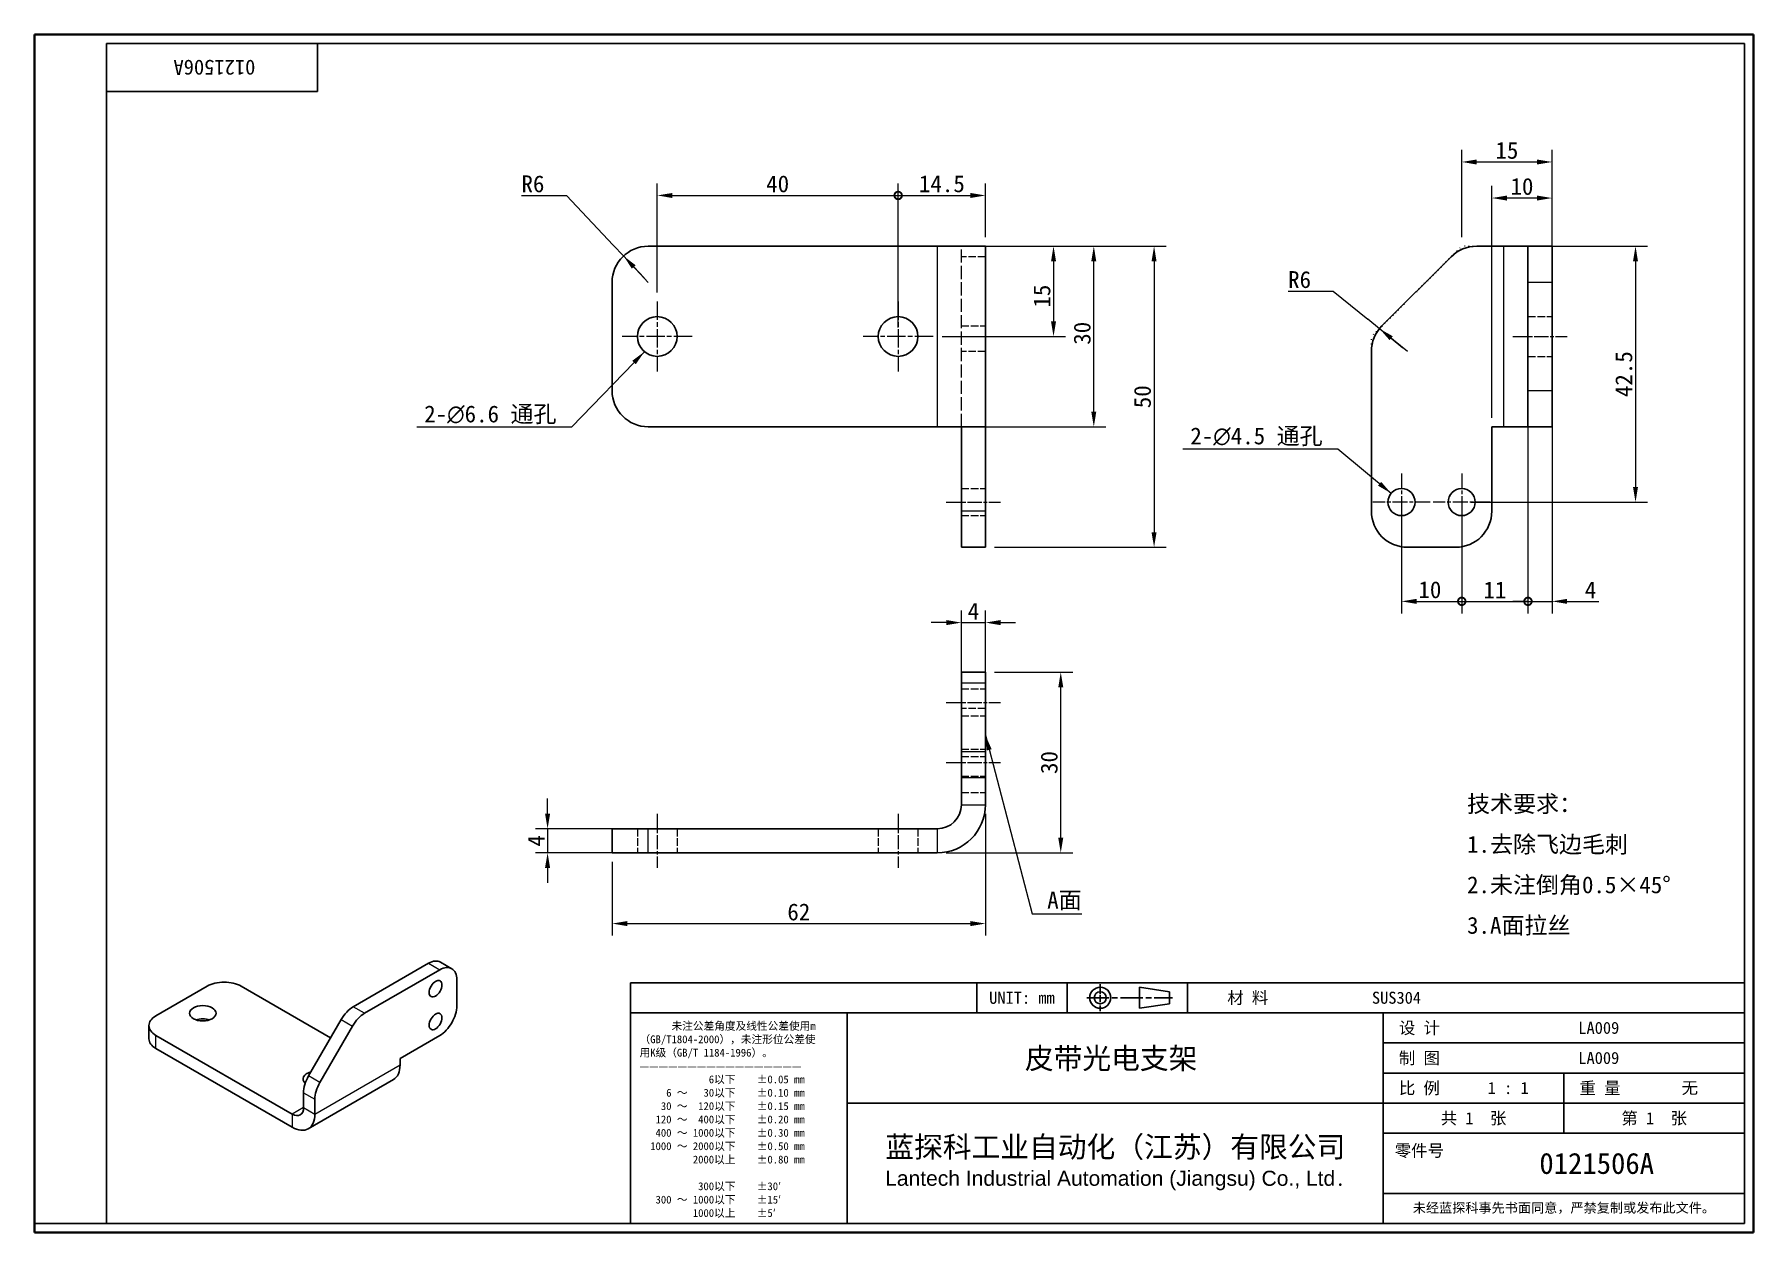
# Model space of a CAD drawing. Header units: millimetres. Extents: x 6 to 292, y 5 to 205.
import ezdxf
from ezdxf.enums import TextEntityAlignment as Align

# ---------------------------------------------------------------- set-up
doc = ezdxf.new("R2010")
doc.units = ezdxf.units.MM
for name, pattern in [('CHAIN', [0.3543, 0.2362, -0.0295, 0.0591, -0.0295]), ('DASHED', [0.2067, 0.1654, -0.0413]), ('DOTTED', [0.0482, 0.0069, -0.0413])]:
    doc.linetypes.add(name, pattern=pattern)
for name, color, linetype, lineweight in [('1', 7, 'Continuous', 18), ('可见 (ISO)', 7, 'Continuous', 25), ('可见窄的 (ISO)', 7, 'Continuous', 18), ('图框 (ISO)', 7, 'Continuous', 35), ('标题 (ISO)', 7, 'Continuous', 25), ('草图几何图元 (ISO)', 7, 'Continuous', 18)]:
    doc.layers.add(name, color=color, linetype=linetype, lineweight=lineweight)
for name, color, linetype, lineweight, true_color in [('中心标记 (ISO)', 1, 'CHAIN', 18, 0xff0000), ('中心线 (ISO)', 1, 'CHAIN', 18, 0xff0000), ('尺寸 (ISO)', 7, 'Continuous', 18, 0x008000), ('符号 (ISO)', 7, 'Continuous', 18, 0x008000), ('隐藏 (ISO)', 5, 'DASHED', 18, 0x0000ff), ('隐藏窄的 (ISO)', 5, 'DASHED', 18, 0x0000ff)]:
    doc.layers.add(name, color=color, linetype=linetype, lineweight=lineweight, true_color=true_color)
doc.styles.add('文本样式164', font='SimSun.ttf')
doc.styles.add('文本样式165', font='SimSun.ttf')
doc.styles.add('文本样式74', font='SimSun.ttf')
doc.styles.add('最新国标', font='simfang.ttf')
doc.styles.add('注释文本 (ISO)', font='simfang.ttf')
doc.dimstyles.new('默认 (GB)', dxfattribs={"dimtxt": 2.8, "dimasz": 2.5, "dimexe": 2, "dimexo": 1.5, "dimgap": 0.5, "dimtad": 1, "dimtoh": 1, "dimdsep": 46, "dimtxsty": '最新国标', "dimcen": 0.09, "dimdle": 10, "dimclrd": 256, "dimclre": 256, "dimclrt": 256, "dimaunit": 1, "dimadec": 3, "dimazin": 2, "dimtfac": 0.535714, "dimtdec": 3, "dimtmove": 0, "dimatfit": 3, "dimfxl": 0, "dimtolj": 1, "dimlwd": -1, "dimlwe": -1, "dimarcsym": 0})
doc.dimstyles.new('默认 (GB)$7', dxfattribs={"dimtxt": 2.8, "dimasz": 2.5, "dimexe": 2, "dimexo": 1.5, "dimgap": 0.5, "dimtad": 1, "dimtoh": 1, "dimdsep": 46, "dimtxsty": '最新国标', "dimcen": 0.09, "dimdle": 10, "dimclrd": 256, "dimclre": 256, "dimclrt": 256, "dimaunit": 1, "dimadec": 3, "dimazin": 2, "dimtfac": 0.535714, "dimtdec": 3, "dimtmove": 0, "dimatfit": 3, "dimfxl": 0, "dimtolj": 1, "dimlwd": -1, "dimlwe": -1, "dimarcsym": 0})

# ---------------------------------------------------------------- blocks, each defined once
blk = doc.blocks.new('图框 最新国标')
at = {"layer": '图框 (ISO)'}
for p, q in [((6, 7), (6, 204.5)), ((6, 204.5), (291.5, 204.5)), ((291.5, 204.5), (291.5, 5.5)), ((6, 7), (6, 5.5)), ((6, 7), (6, 5.5)), ((291.5, 5.5), (6, 5.5))]:
    blk.add_line(p, q, dxfattribs=at)
at = {"layer": '图框 (ISO)', "color": 7, "linetype": 'Continuous', "lineweight": 25}
for p, q in [((18, 203), (290, 203)), ((18, 7), (18, 203)), ((18, 203), (290, 203)), ((53, 203), (53, 195)), ((290, 203), (290, 7)), ((290, 203), (290, 7)), ((53, 195), (18, 195)), ((290, 7), (6, 7)), ((290, 7), (18, 7))]:
    blk.add_line(p, q, dxfattribs=at)
at = {"layer": '图框 (ISO)', "style": '文本样式74'}
blk.add_attdef('零件代号_001', (42.7, 200.25), '', height=2.5, rotation=180, dxfattribs=at)
blk = doc.blocks.new('标题栏 最新国标')
at = {"layer": '标题 (ISO)'}
for p, q in [((381.98, -183.84), (196.98, -183.84)), ((196.98, -183.84), (196.98, -223.84)), ((254.48, -183.84), (254.48, -188.84)), ((269.48, -183.84), (269.48, -188.84)), ((281.48, -188.09), (281.48, -184.59)), ((281.48, -184.59), (286.48, -185.34)), ((286.48, -185.34), (286.48, -187.34)), ((289.48, -183.84), (289.48, -188.84)), ((381.98, -223.84), (381.98, -183.84)), ((383.48, -183.84), (383.48, -225.34)), ((286.48, -187.34), (281.48, -188.09)), ((196.98, -188.84), (381.98, -188.84)), ((232.98, -188.84), (232.98, -223.84)), ((321.98, -188.84), (321.98, -223.84)), ((321.98, -193.84), (381.98, -193.84)), ((321.98, -198.84), (381.98, -198.84)), ((351.98, -198.84), (351.98, -208.84)), ((321.98, -203.84), (232.98, -203.84)), ((321.98, -203.84), (381.98, -203.84)), ((321.98, -208.84), (381.98, -208.84)), ((321.98, -218.84), (381.98, -218.84)), ((196.98, -223.84), (381.98, -223.84)), ((383.48, -225.34), (196.98, -225.34))]:
    blk.add_line(p, q, dxfattribs=at)
at = {"layer": '标题 (ISO)', "linetype": 'CHAIN', "ltscale": 5.000333}
blk.add_line((274.98, -184.09), (274.98, -188.59), dxfattribs=at)
at = {"layer": '标题 (ISO)', "linetype": 'CHAIN', "ltscale": 15.834605}
blk.add_line((272.73, -186.34), (286.98, -186.34), dxfattribs=at)
at = {"layer": '标题 (ISO)'}
for radius in [1.75, 1]:
    blk.add_circle((274.98, -186.34), radius, dxfattribs=at)
at = {"layer": '1', "style": '文本样式164'}
for s, p in [('UNIT: mm', (261.98, -186.34)), ('材 料', (299.48, -186.34)), ('设 计', (327.98, -191.34)), ('制 图', (327.98, -196.34)), ('比 例', (327.98, -201.34)), ('重 量', (357.98, -201.34)), ('共 1  张', (336.98, -206.34)), ('第 1  张', (366.98, -206.34))]:
    blk.add_text(s, height=2, dxfattribs=at).set_placement(p, align=Align.MIDDLE_CENTER)
at = {"layer": '标题 (ISO)', "style": '注释文本 (ISO)'}
for s, insert, char_height, attachment_point, line_spacing_factor in [('\\fSimSun|b0|i0;{\\H1.3000;      未注公差角度及线性公差使用m\\P}\\fSimSun|b0|i0;{\\H1.3000;（GB/T1804-2000），未注形位公差使\\P}\\fSimSun|b0|i0;{\\H1.3000;用K级（GB/T 1184-1996）。\\P}\\fSimSun|b0|i0;{\\H1.3000;—————————————————\\P}\\fSimSun|b0|i0;{\\H1.3000;             6以下    ±0.05 mm\\P}\\fSimSun|b0|i0;{\\H1.3000;     6 ～   30以下    ±0.10 mm\\P}\\fSimSun|b0|i0;{\\H1.3000;    30 ～  120以下    ±0.15 mm\\P}\\fSimSun|b0|i0;{\\H1.3000;   120 ～  400以下    ±0.20 mm\\P}\\fSimSun|b0|i0;{\\H1.3000;   400 ～ 1000以下    ±0.30 mm\\P}\\fSimSun|b0|i0;{\\H1.3000;  1000 ～ 2000以下    ±0.50 mm\\P}\\fSimSun|b0|i0;{\\H1.3000;          2000以上    ±0.80 mm\\P}\\fSimSun|b0|i0;{\\H1.3000;\\P}\\fSimSun|b0|i0;{\\H1.3000;           300以下    ±30′\\P}\\fSimSun|b0|i0;{\\H1.3000;   300 ～ 1000以下    ±15′\\P}\\fSimSun|b0|i0;{\\H1.3000;          1000以上    ±5′}', (198.48, -206.63), 1.3, 4, 1.023913), ('{\\fMicrosoft YaHei|b0|i0|c134|p34;\\H1.75x;蓝探科工业自动化（江苏）有限公司\\P\\fArial|b0|i0|c0|p34;\\H0.71429x;Lantech Industrial Automation (Jiangsu) Co., Ltd\\fFangSong|b0|i0|c134|p49;.\\H1.15195x; }', (277.48, -213.84), 2, 5, 0.978695)]:
    blk.add_mtext(s, dxfattribs=dict(at, insert=insert, char_height=char_height, attachment_point=attachment_point, line_spacing_factor=line_spacing_factor))
at = {"layer": '标题 (ISO)', "attachment_point": 5, "style": '注释文本 (ISO)'}
for s, insert, char_height in [('\\fFangSong|b0|i0;零件号', (327.98, -211.84), 2), ('\\fSimSun|b0|i0;{\\H1.6000;未经蓝探科事先书面同意，严禁复制或发布此文件。}', (351.98, -221.34), 1.6)]:
    blk.add_mtext(s, dxfattribs=dict(at, insert=insert, char_height=char_height))
at = {"layer": '标题 (ISO)'}
for tag, p, height, style in [('材料_001', (320.09, -187.33), 2, '注释文本 (ISO)'), ('设计人_001', (354.37, -192.33), 2, '注释文本 (ISO)'), ('库存编号_001', (262.47, -198.15), 3.5, '文本样式165'), ('设计人_001', (354.37, -197.33), 2, '注释文本 (ISO)'), ('视图比例_001', (339.32, -202.33), 2, '注释文本 (ISO)'), ('质量\\P3;_001', (371.53, -202.3), 2, '注释文本 (ISO)'), ('零件代号_001', (347.9, -215.59), 3.5, '文本样式165')]:
    blk.add_attdef(tag, p, '', height=height, dxfattribs=dict(at, style=style))
blk = doc.blocks.new('_DotSmall')
at = {"color": 0, "linetype": 'ByBlock', "const_width": 0.5}
blk.add_lwpolyline([(-0.0625, 0, 1), (0.0625, 0, 1)], format="xyb", close=True, dxfattribs=at)
blk = doc.blocks.new('*D5')
at = {"layer": 'Defpoints', "color": 0, "transparency": 16777216}
for p in [(149.44, 177.75), (109.44, 160.12), (149.44, 154.32)]:
    blk.add_point(p, dxfattribs=at)
at = {"layer": '尺寸 (ISO)', "color": 116, "true_color": 0x00803f, "transparency": 16777216}
for p, q in [((109.44, 161.62), (109.44, 179.75)), ((111.94, 177.75), (149.44, 177.75)), ((149.44, 155.82), (149.44, 179.75))]:
    blk.add_line(p, q, dxfattribs=at)
blk.add_solid([(111.94, 178.16), (111.94, 177.33), (109.44, 177.75)], dxfattribs=at)
at = {"layer": '尺寸 (ISO)', "color": 116, "true_color": 0x00803f, "transparency": 16777216, "xscale": 2.5, "yscale": 2.5, "zscale": 2.5}
blk.add_blockref('_DotSmall', (149.44, 177.75), dxfattribs=at)
at = {"layer": '尺寸 (ISO)', "transparency": 16777216, "insert": (129.43, 179.66), "char_height": 2.8, "attachment_point": 5, "style": '最新国标'}
blk.add_mtext('\\A1;40', dxfattribs=at)
blk = doc.blocks.new('*D7')
at = {"layer": 'Defpoints', "color": 0, "transparency": 16777216}
for p in [(163.94, 177.75), (163.94, 169.32), (149.44, 154.32)]:
    blk.add_point(p, dxfattribs=at)
at = {"layer": '尺寸 (ISO)', "color": 116, "true_color": 0x00803f, "transparency": 16777216}
for p, q in [((149.44, 155.82), (149.44, 179.75)), ((149.44, 177.75), (161.44, 177.75)), ((163.94, 170.82), (163.94, 179.75))]:
    blk.add_line(p, q, dxfattribs=at)
blk.add_solid([(161.44, 178.16), (161.44, 177.33), (163.94, 177.75)], dxfattribs=at)
at = {"layer": '尺寸 (ISO)', "color": 116, "true_color": 0x00803f, "transparency": 16777216, "xscale": 2.5, "yscale": 2.5, "zscale": 2.5, "rotation": 180}
blk.add_blockref('_DotSmall', (149.44, 177.75), dxfattribs=at)
at = {"layer": '尺寸 (ISO)', "transparency": 16777216, "insert": (156.7, 179.67), "char_height": 2.8, "attachment_point": 5, "style": '最新国标'}
blk.add_mtext('\\A1;14.5', dxfattribs=at)
blk = doc.blocks.new('*D8')
at = {"layer": 'Defpoints', "color": 0, "transparency": 16777216}
for p in [(155.94, 169.32), (155.24, 154.32), (175.24, 154.32)]:
    blk.add_point(p, dxfattribs=at)
at = {"layer": '尺寸 (ISO)', "color": 116, "true_color": 0x00803f, "transparency": 16777216}
for p, q in [((157.44, 169.32), (177.24, 169.32)), ((175.24, 166.82), (175.24, 156.82)), ((156.74, 154.32), (177.24, 154.32))]:
    blk.add_line(p, q, dxfattribs=at)
for points in [[(174.83, 166.82), (175.66, 166.82), (175.24, 169.32)], [(174.83, 156.82), (175.66, 156.82), (175.24, 154.32)]]:
    blk.add_solid(points, dxfattribs=at)
at = {"layer": '尺寸 (ISO)', "transparency": 16777216, "insert": (173.33, 161.03), "char_height": 2.8, "attachment_point": 5, "rotation": 90, "style": '最新国标'}
blk.add_mtext('\\A1;15', dxfattribs=at)
blk = doc.blocks.new('*D9')
at = {"layer": 'Defpoints', "color": 0, "transparency": 16777216}
for p in [(163.94, 98.57), (176.44, 98.57), (155.94, 68.57)]:
    blk.add_point(p, dxfattribs=at)
at = {"layer": '尺寸 (ISO)', "color": 116, "true_color": 0x00803f, "transparency": 16777216}
for p, q in [((165.44, 98.57), (178.44, 98.57)), ((176.44, 71.07), (176.44, 96.07)), ((157.44, 68.57), (178.44, 68.57))]:
    blk.add_line(p, q, dxfattribs=at)
for points in [[(176.03, 96.07), (176.86, 96.07), (176.44, 98.57)], [(176.03, 71.07), (176.86, 71.07), (176.44, 68.57)]]:
    blk.add_solid(points, dxfattribs=at)
at = {"layer": '尺寸 (ISO)', "transparency": 16777216, "insert": (174.53, 83.57), "char_height": 2.8, "attachment_point": 5, "rotation": 90, "style": '最新国标'}
blk.add_mtext('\\A1;30', dxfattribs=at)
blk = doc.blocks.new('*D10')
at = {"layer": 'Defpoints', "color": 0, "transparency": 16777216}
for p in [(163.94, 76.57), (101.94, 68.57), (163.94, 56.82)]:
    blk.add_point(p, dxfattribs=at)
at = {"layer": '尺寸 (ISO)', "color": 116, "true_color": 0x00803f, "transparency": 16777216}
for p, q in [((163.94, 75.07), (163.94, 54.82)), ((101.94, 67.07), (101.94, 54.82)), ((104.44, 56.82), (161.44, 56.82))]:
    blk.add_line(p, q, dxfattribs=at)
for points in [[(104.44, 57.24), (104.44, 56.41), (101.94, 56.82)], [(161.44, 57.24), (161.44, 56.41), (163.94, 56.82)]]:
    blk.add_solid(points, dxfattribs=at)
at = {"layer": '尺寸 (ISO)', "transparency": 16777216, "insert": (132.94, 58.74), "char_height": 2.8, "attachment_point": 5, "style": '最新国标'}
blk.add_mtext('\\A1;62', dxfattribs=at)
blk = doc.blocks.new('*D11')
at = {"layer": 'Defpoints', "color": 0, "transparency": 16777216}
for p in [(107.94, 72.57), (91.22, 68.57), (107.94, 68.57)]:
    blk.add_point(p, dxfattribs=at)
at = {"layer": '尺寸 (ISO)', "color": 116, "true_color": 0x00803f, "transparency": 16777216}
for p, q in [((91.22, 75.07), (91.22, 77.57)), ((106.44, 72.57), (89.22, 72.57)), ((91.22, 72.57), (91.22, 68.57)), ((106.44, 68.57), (89.22, 68.57)), ((91.22, 66.07), (91.22, 63.57))]:
    blk.add_line(p, q, dxfattribs=at)
for points in [[(90.8, 75.07), (91.64, 75.07), (91.22, 72.57)], [(90.8, 66.07), (91.64, 66.07), (91.22, 68.57)]]:
    blk.add_solid(points, dxfattribs=at)
at = {"layer": '尺寸 (ISO)', "transparency": 16777216, "insert": (89.32, 70.57), "char_height": 2.8, "attachment_point": 5, "rotation": 90, "style": '最新国标'}
blk.add_mtext('\\A1;4', dxfattribs=at)
blk = doc.blocks.new('*D12')
at = {"layer": 'Defpoints', "color": 0, "transparency": 16777216}
for p in [(103.83, 167.7), (107.94, 163.32)]:
    blk.add_point(p, dxfattribs=at)
at = {"layer": '尺寸 (ISO)', "color": 116, "true_color": 0x00803f, "transparency": 16777216}
for p, q in [((86.91, 177.75), (94.38, 177.75)), ((94.38, 177.75), (102.11, 169.52)), ((103.83, 167.7), (102.11, 169.52)), ((107.94, 163.32), (103.83, 167.7)), ((105.54, 165.87), (107.25, 164.05))]:
    blk.add_line(p, q, dxfattribs=at)
blk.add_solid([(105.84, 166.16), (105.23, 165.59), (103.83, 167.7)], dxfattribs=at)
at = {"layer": '尺寸 (ISO)', "transparency": 16777216, "insert": (88.79, 179.66), "char_height": 2.8, "attachment_point": 5, "style": '最新国标'}
blk.add_mtext('\\A1;R6', dxfattribs=at)
blk = doc.blocks.new('*D13')
at = {"layer": 'Defpoints', "color": 0, "transparency": 16777216}
for p in [(254.03, 169.32), (243.03, 126.82), (271.89, 126.82)]:
    blk.add_point(p, dxfattribs=at)
at = {"layer": '尺寸 (ISO)', "color": 116, "true_color": 0x00803f, "transparency": 16777216}
for p, q in [((255.53, 169.32), (273.89, 169.32)), ((271.89, 166.82), (271.89, 129.32)), ((244.53, 126.82), (273.89, 126.82))]:
    blk.add_line(p, q, dxfattribs=at)
for points in [[(271.47, 166.82), (272.3, 166.82), (271.89, 169.32)], [(271.47, 129.32), (272.3, 129.32), (271.89, 126.82)]]:
    blk.add_solid(points, dxfattribs=at)
at = {"layer": '尺寸 (ISO)', "transparency": 16777216, "insert": (269.96, 148.07), "char_height": 2.8, "attachment_point": 5, "rotation": 90, "style": '最新国标'}
blk.add_mtext('\\A1;42.5', dxfattribs=at)
blk = doc.blocks.new('*D14')
at = {"layer": 'Defpoints', "color": 0, "transparency": 16777216}
for p in [(248.03, 177.32), (258.03, 163.32), (248.03, 139.32)]:
    blk.add_point(p, dxfattribs=at)
at = {"layer": '尺寸 (ISO)', "color": 116, "true_color": 0x00803f, "transparency": 16777216}
for p, q in [((248.03, 140.82), (248.03, 179.32)), ((255.53, 177.32), (250.53, 177.32)), ((258.03, 164.82), (258.03, 179.32))]:
    blk.add_line(p, q, dxfattribs=at)
for points in [[(250.53, 177.73), (250.53, 176.9), (248.03, 177.32)], [(255.53, 177.73), (255.53, 176.9), (258.03, 177.32)]]:
    blk.add_solid(points, dxfattribs=at)
at = {"layer": '尺寸 (ISO)', "transparency": 16777216, "insert": (253.03, 179.23), "char_height": 2.8, "attachment_point": 5, "style": '最新国标'}
blk.add_mtext('\\A1;10', dxfattribs=at)
blk = doc.blocks.new('*D15')
at = {"layer": 'Defpoints', "color": 0, "transparency": 16777216}
for p in [(258.03, 183.31), (243.03, 169.32), (258.03, 169.32)]:
    blk.add_point(p, dxfattribs=at)
at = {"layer": '尺寸 (ISO)', "color": 116, "true_color": 0x00803f, "transparency": 16777216}
for p, q in [((243.03, 170.82), (243.03, 185.31)), ((245.53, 183.31), (255.53, 183.31)), ((258.03, 170.82), (258.03, 185.31))]:
    blk.add_line(p, q, dxfattribs=at)
for points in [[(245.53, 183.72), (245.53, 182.89), (243.03, 183.31)], [(255.53, 183.72), (255.53, 182.89), (258.03, 183.31)]]:
    blk.add_solid(points, dxfattribs=at)
at = {"layer": '尺寸 (ISO)', "transparency": 16777216, "insert": (250.53, 185.22), "char_height": 2.8, "attachment_point": 5, "style": '最新国标'}
blk.add_mtext('\\A1;15', dxfattribs=at)
blk = doc.blocks.new('*D16')
at = {"layer": 'Defpoints', "color": 0, "transparency": 16777216}
for p in [(233.03, 126.82), (243.03, 126.82), (243.03, 110.34)]:
    blk.add_point(p, dxfattribs=at)
at = {"layer": '尺寸 (ISO)', "color": 116, "true_color": 0x00803f, "transparency": 16777216}
for p, q in [((233.03, 125.32), (233.03, 108.34)), ((243.03, 125.32), (243.03, 108.34)), ((235.53, 110.34), (243.03, 110.34))]:
    blk.add_line(p, q, dxfattribs=at)
blk.add_solid([(235.53, 110.75), (235.53, 109.92), (233.03, 110.34)], dxfattribs=at)
at = {"layer": '尺寸 (ISO)', "color": 116, "true_color": 0x00803f, "transparency": 16777216, "xscale": 2.5, "yscale": 2.5, "zscale": 2.5}
blk.add_blockref('_DotSmall', (243.03, 110.34), dxfattribs=at)
at = {"layer": '尺寸 (ISO)', "transparency": 16777216, "insert": (237.74, 112.25), "char_height": 2.8, "attachment_point": 5, "style": '最新国标'}
blk.add_mtext('\\A1;10', dxfattribs=at)
blk = doc.blocks.new('*D17')
at = {"layer": 'Defpoints', "color": 0, "transparency": 16777216}
for p in [(254.03, 145.32), (243.03, 126.82), (254.03, 110.34)]:
    blk.add_point(p, dxfattribs=at)
at = {"layer": '尺寸 (ISO)', "color": 116, "true_color": 0x00803f, "transparency": 16777216}
for p, q in [((254.03, 143.82), (254.03, 108.34)), ((243.03, 125.32), (243.03, 108.34)), ((243.03, 110.34), (254.03, 110.34))]:
    blk.add_line(p, q, dxfattribs=at)
at = {"layer": '尺寸 (ISO)', "color": 116, "true_color": 0x00803f, "transparency": 16777216, "xscale": 2.5, "yscale": 2.5, "zscale": 2.5, "rotation": 180}
blk.add_blockref('_DotSmall', (243.03, 110.34), dxfattribs=at)
at = {"layer": '尺寸 (ISO)', "color": 116, "true_color": 0x00803f, "transparency": 16777216, "xscale": 2.5, "yscale": 2.5, "zscale": 2.5}
blk.add_blockref('_DotSmall', (254.03, 110.34), dxfattribs=at)
at = {"layer": '尺寸 (ISO)', "transparency": 16777216, "insert": (248.53, 112.24), "char_height": 2.8, "attachment_point": 5, "style": '最新国标'}
blk.add_mtext('\\A1;11', dxfattribs=at)
blk = doc.blocks.new('*D18')
at = {"layer": 'Defpoints', "color": 0, "transparency": 16777216}
for p in [(254.03, 145.32), (258.03, 145.32), (258.03, 110.34)]:
    blk.add_point(p, dxfattribs=at)
at = {"layer": '尺寸 (ISO)', "color": 116, "true_color": 0x00803f, "transparency": 16777216}
for p, q in [((254.03, 143.82), (254.03, 108.34)), ((258.03, 143.82), (258.03, 108.34)), ((254.03, 110.34), (251.53, 110.34)), ((254.03, 110.34), (258.03, 110.34)), ((260.53, 110.34), (265.79, 110.34))]:
    blk.add_line(p, q, dxfattribs=at)
blk.add_solid([(260.53, 110.75), (260.53, 109.92), (258.03, 110.34)], dxfattribs=at)
at = {"layer": '尺寸 (ISO)', "color": 116, "true_color": 0x00803f, "transparency": 16777216, "xscale": 2.5, "yscale": 2.5, "zscale": 2.5}
blk.add_blockref('_DotSmall', (254.03, 110.34), dxfattribs=at)
at = {"layer": '尺寸 (ISO)', "transparency": 16777216, "insert": (264.41, 112.24), "char_height": 2.8, "attachment_point": 5, "style": '最新国标'}
blk.add_mtext('\\A1;4', dxfattribs=at)
blk = doc.blocks.new('*D19')
at = {"layer": 'Defpoints', "color": 0, "transparency": 16777216}
for p in [(163.94, 106.81), (159.94, 96.81), (163.94, 96.81)]:
    blk.add_point(p, dxfattribs=at)
at = {"layer": '尺寸 (ISO)', "color": 116, "true_color": 0x00803f, "transparency": 16777216}
for p, q in [((159.94, 98.31), (159.94, 108.81)), ((163.94, 98.31), (163.94, 108.81)), ((157.44, 106.81), (154.94, 106.81)), ((159.94, 106.81), (163.94, 106.81)), ((166.44, 106.81), (168.94, 106.81))]:
    blk.add_line(p, q, dxfattribs=at)
for points in [[(157.44, 107.23), (157.44, 106.39), (159.94, 106.81)], [(166.44, 107.23), (166.44, 106.39), (163.94, 106.81)]]:
    blk.add_solid(points, dxfattribs=at)
at = {"layer": '尺寸 (ISO)', "transparency": 16777216, "insert": (161.94, 108.71), "char_height": 2.8, "attachment_point": 5, "style": '最新国标'}
blk.add_mtext('\\A1;4', dxfattribs=at)
blk = doc.blocks.new('*D20')
at = {"layer": 'Defpoints', "color": 0, "transparency": 16777216}
for p in [(155.94, 169.32), (181.93, 169.32), (155.94, 139.32)]:
    blk.add_point(p, dxfattribs=at)
at = {"layer": '尺寸 (ISO)', "color": 116, "true_color": 0x00803f, "transparency": 16777216}
for p, q in [((157.44, 169.32), (183.93, 169.32)), ((181.93, 141.82), (181.93, 166.82)), ((157.44, 139.32), (183.93, 139.32))]:
    blk.add_line(p, q, dxfattribs=at)
for points in [[(181.51, 166.82), (182.34, 166.82), (181.93, 169.32)], [(181.51, 141.82), (182.34, 141.82), (181.93, 139.32)]]:
    blk.add_solid(points, dxfattribs=at)
at = {"layer": '尺寸 (ISO)', "transparency": 16777216, "insert": (180.01, 154.86), "char_height": 2.8, "attachment_point": 5, "rotation": 90, "style": '最新国标'}
blk.add_mtext('\\A1;30', dxfattribs=at)
blk = doc.blocks.new('*D21')
at = {"layer": 'Defpoints', "color": 0, "transparency": 16777216}
for p in [(163.94, 169.32), (163.94, 119.32), (191.94, 119.32)]:
    blk.add_point(p, dxfattribs=at)
at = {"layer": '尺寸 (ISO)', "color": 116, "true_color": 0x00803f, "transparency": 16777216}
for p, q in [((165.44, 169.32), (193.94, 169.32)), ((191.94, 166.82), (191.94, 121.82)), ((165.44, 119.32), (193.94, 119.32))]:
    blk.add_line(p, q, dxfattribs=at)
for points in [[(191.52, 166.82), (192.35, 166.82), (191.94, 169.32)], [(191.52, 121.82), (192.35, 121.82), (191.94, 119.32)]]:
    blk.add_solid(points, dxfattribs=at)
at = {"layer": '尺寸 (ISO)', "transparency": 16777216, "insert": (190.02, 144.32), "char_height": 2.8, "attachment_point": 5, "rotation": 90, "style": '最新国标'}
blk.add_mtext('\\A1;50', dxfattribs=at)
blk = doc.blocks.new('*D22')
at = {"layer": 'Defpoints', "color": 0, "transparency": 16777216}
for p in [(229.37, 155.62), (234.03, 151.84)]:
    blk.add_point(p, dxfattribs=at)
at = {"layer": '尺寸 (ISO)', "color": 116, "true_color": 0x00803f, "transparency": 16777216}
for p, q in [((214.22, 161.85), (221.69, 161.85)), ((221.69, 161.85), (227.42, 157.19)), ((229.37, 155.62), (227.42, 157.19)), ((234.03, 151.84), (229.37, 155.62)), ((231.31, 154.04), (233.25, 152.47))]:
    blk.add_line(p, q, dxfattribs=at)
blk.add_solid([(231.57, 154.37), (231.05, 153.72), (229.37, 155.62)], dxfattribs=at)
at = {"layer": '尺寸 (ISO)', "transparency": 16777216, "insert": (216.1, 163.76), "char_height": 2.8, "attachment_point": 5, "style": '最新国标'}
blk.add_mtext('\\A1;R6', dxfattribs=at)

msp = doc.modelspace()

# ---------------------------------------------------------------- linework, layer by layer
at = {"layer": '中心标记 (ISO)', "ltscale": 12.889906}
for p, q in [((109.4352, 160.1241), (109.4352, 148.5241)), ((149.4352, 160.1241), (149.4352, 148.5241)), ((115.2352, 154.3241), (103.6352, 154.3241)), ((155.2352, 154.3241), (143.6352, 154.3241))]:
    msp.add_line(p, q, dxfattribs=at)
at = {"layer": '中心标记 (ISO)', "ltscale": 10.556371}
for p, q in [((233.0256, 131.5741), (233.0256, 122.0741)), ((243.0256, 131.5741), (243.0256, 122.0741)), ((237.7756, 126.8241), (228.2756, 126.8241)), ((247.7756, 126.8241), (238.2756, 126.8241))]:
    msp.add_line(p, q, dxfattribs=at)
at = {"layer": '中心线 (ISO)', "ltscale": 10.000767}
for p, q in [((251.5256, 154.3241), (260.5256, 154.3241)), ((157.4352, 126.8241), (166.4352, 126.8241)), ((157.4352, 93.5667), (166.4352, 93.5667)), ((157.4352, 83.5667), (166.4352, 83.5667)), ((109.4352, 75.0667), (109.4352, 66.0667)), ((149.4352, 75.0667), (149.4352, 66.0667))]:
    msp.add_line(p, q, dxfattribs=at)
at = {"layer": '可见 (ISO)'}
for p, q in [((107.9352, 169.3241), (155.9352, 169.3241)), ((163.9352, 169.3241), (155.9352, 169.3241)), ((163.9352, 169.3241), (163.9352, 139.3241)), ((245.5108, 169.3241), (250.0256, 169.3241)), ((250.0256, 169.3241), (254.0256, 169.3241)), ((254.0256, 163.3241), (254.0256, 169.3241)), ((258.0256, 169.3241), (254.0256, 169.3241)), ((258.0256, 169.3241), (258.0256, 163.3241)), ((229.7829, 156.0815), (241.2682, 167.5667)), ((101.9352, 145.3241), (101.9352, 163.3241)), ((254.0256, 163.3241), (254.0256, 145.3241)), ((258.0256, 145.3241), (258.0256, 163.3241)), ((228.0256, 125.3241), (228.0256, 151.8388)), ((254.0256, 139.3241), (254.0256, 145.3241)), ((258.0256, 145.3241), (258.0256, 139.3241)), ((107.9352, 139.3241), (155.9352, 139.3241)), ((163.9352, 139.3241), (155.9352, 139.3241)), ((159.9352, 125.3241), (159.9352, 139.3241)), ((163.9352, 139.3241), (163.9352, 125.3241)), ((248.0256, 125.3241), (248.0256, 139.3241)), ((248.0256, 139.3241), (250.0256, 139.3241)), ((250.0256, 139.3241), (254.0256, 139.3241)), ((254.0256, 139.3241), (258.0256, 139.3241)), ((159.9352, 119.3241), (159.9352, 125.3241)), ((163.9352, 125.3241), (163.9352, 119.3241)), ((159.9352, 119.3241), (163.9352, 119.3241)), ((242.0256, 119.3241), (234.0256, 119.3241)), ((159.9352, 96.8094), (159.9352, 98.5667)), ((163.9352, 98.5667), (159.9352, 98.5667)), ((163.9352, 98.5667), (163.9352, 96.8094)), ((159.9352, 96.8094), (159.9352, 85.3241)), ((163.9352, 85.3241), (163.9352, 96.8094)), ((159.9352, 81.0814), (159.9352, 85.3241)), ((163.9352, 85.3241), (163.9352, 81.0814)), ((159.9352, 81.0814), (159.9352, 76.5667)), ((163.9352, 76.5667), (163.9352, 81.0814)), ((101.9352, 72.5667), (107.9352, 72.5667)), ((101.9352, 72.5667), (101.9352, 68.5667)), ((155.9352, 72.5667), (107.9352, 72.5667)), ((107.9352, 68.5667), (101.9352, 68.5667)), ((107.9352, 68.5667), (155.9352, 68.5667)), ((71.4411, 50.2254), (58.9419, 43.009)), ((73.3267, 49.1367), (60.8275, 41.9203)), ((75.3267, 49.3348), (73.4411, 50.4235)), ((26.1862, 41.5161), (34.6715, 46.4151)), ((55.1776, 37.8418), (40.3284, 46.4151)), ((76.1551, 43.1491), (76.1551, 47.5037)), ((56.9419, 40.8977), (51.5277, 31.52)), ((25.0147, 37.7058), (25.0147, 39.8831)), ((48.8137, 25.1861), (26.1862, 38.2501)), ((53.4133, 30.4313), (58.8275, 39.809)), ((66.727, 34.4398), (73.3267, 38.2501)), ((26.1862, 36.0728), (48.8137, 23.0088)), ((66.727, 33.3511), (66.727, 34.4398)), ((50.6993, 28.7323), (50.6993, 26.2748)), ((65.6225, 30.9096), (51.4803, 22.7447)), ((52.5849, 25.1861), (52.5849, 27.6436))]:
    msp.add_line(p, q, dxfattribs=at)
for centre, radius in [((109.4352, 154.3241), 3.3), ((149.4352, 154.3241), 3.3), ((233.0256, 126.8241), 2.25), ((243.0256, 126.8241), 2.25)]:
    msp.add_circle(centre, radius, dxfattribs=at)
for centre, radius, start, end in [((107.9352, 163.3241), 6, 90, 180), ((245.5108, 163.3241), 6, 90, 135), ((234.0256, 151.8388), 6, 135, 180), ((107.9352, 145.3241), 6, 180, 270), ((234.0256, 125.3241), 6, 180, 270), ((242.0256, 125.3241), 6, 270, 0), ((155.9352, 76.5667), 8, 270, 0), ((155.9352, 76.5667), 4, 270, 0)]:
    msp.add_arc(centre, radius, start, end, dxfattribs=at)
for centre, major_axis, start_param, end_param in [((71.4411, 46.9594), (2, 3.4641), 0, 0.78539816), ((73.3267, 45.8707), (2, 3.4641), 5.49778714, 7.06858347), ((37.5, 44.7821), (4, 0), 0.78539816, 2.35619449), ((58.9419, 39.743), (-2, -3.4641), 3.92699082, 4.71238898), ((73.3267, 41.5161), (-2, -3.4641), 0.78539816, 2.35619449), ((29.0147, 39.8831), (-4, 0), 5.49778714, 7.06858347), ((33.9644, 39.747), (-2.2, 0), 4.17120456, 5.2535734), ((60.8275, 38.6543), (2, 3.4641), 0.78539816, 1.57079633), ((29.0147, 37.7058), (-4, 0), 0, 0.78539816), ((52.8206, 31.0377), (-2.2, 0), 5.13512779, 6.86913051), ((53.5277, 30.3653), (-2, -3.4641), 4.71238898, 5.49778714), ((62.9558, 35.5284), (2.6667, -4.6188), 0, 0.78539816), ((55.4133, 29.2766), (2, 3.4641), 1.57079633, 2.35619449), ((48.8137, 27.3635), (1.3333, -2.3094), 5.49778714, 7.06858347), ((48.8137, 27.3635), (2.6667, -4.6188), 5.49778714, 7.06858347)]:
    msp.add_ellipse(centre, major_axis=major_axis, ratio=0.57735027, start_param=start_param, end_param=end_param, dxfattribs=at)
for centre, major_axis in [((72.6196, 46.0068), (0.75, 1.299)), ((33.9644, 41.9243), (2.2, 0)), ((72.6196, 40.5635), (0.75, 1.299))]:
    msp.add_ellipse(centre, major_axis=major_axis, ratio=0.57735027, dxfattribs=at)
at = {"layer": '可见窄的 (ISO)'}
for p, q in [((155.9352, 169.3241), (155.9352, 139.3241)), ((250.0256, 139.3241), (250.0256, 169.3241)), ((254.0256, 163.3241), (258.0256, 163.3241)), ((258.0256, 145.3241), (254.0256, 145.3241)), ((163.9352, 125.3241), (159.9352, 125.3241)), ((159.9352, 96.8094), (163.9352, 96.8094)), ((163.9352, 85.3241), (159.9352, 85.3241)), ((159.9352, 81.0814), (163.9352, 81.0814)), ((159.9352, 76.5667), (163.9352, 76.5667)), ((107.9352, 68.5667), (107.9352, 72.5667)), ((155.9352, 72.5667), (155.9352, 68.5667)), ((71.4411, 50.2254), (73.3267, 49.1367)), ((60.8275, 41.9203), (58.9419, 43.009)), ((56.9419, 40.8977), (58.8275, 39.809)), ((26.1862, 36.0728), (26.1862, 38.2501)), ((53.4133, 30.4313), (51.5277, 31.52)), ((52.5849, 25.1861), (66.727, 33.3511)), ((50.6993, 28.7323), (52.5849, 27.6436)), ((50.6993, 26.2748), (48.8137, 25.1861)), ((50.6993, 26.2748), (52.5849, 25.1861)), ((48.8137, 25.1861), (48.8137, 23.0088))]:
    msp.add_line(p, q, dxfattribs=at)
at = {"layer": '草图几何图元 (ISO)', "linetype": 'DOTTED', "ltscale": 12.944351}
msp.add_line((235.5256, 161.8241), (243.0256, 169.3241), dxfattribs=at)
at = {"layer": '草图几何图元 (ISO)', "linetype": 'DOTTED', "ltscale": 13.202565}
msp.add_line((250.0256, 169.3241), (243.0256, 169.3241), dxfattribs=at)
at = {"layer": '草图几何图元 (ISO)', "linetype": 'DOTTED', "ltscale": 13.116874}
msp.add_line((233.3902, 159.6888), (228.0256, 154.3241), dxfattribs=at)
at = {"layer": '草图几何图元 (ISO)', "linetype": 'DOTTED', "ltscale": 13.437763}
msp.add_line((228.0256, 143.9609), (228.0256, 154.3241), dxfattribs=at)
at = {"layer": '隐藏 (ISO)', "ltscale": 13.194353}
msp.add_line((159.9352, 139.3241), (159.9352, 169.3241), dxfattribs=at)
at = {"layer": '隐藏 (ISO)', "ltscale": 7.618686}
for p, q in [((254.0256, 157.6241), (258.0256, 157.6241)), ((254.0256, 151.0241), (258.0256, 151.0241)), ((159.9352, 129.0741), (163.9352, 129.0741)), ((159.9352, 124.5741), (163.9352, 124.5741)), ((159.9352, 95.8167), (163.9352, 95.8167)), ((159.9352, 91.3167), (163.9352, 91.3167)), ((159.9352, 85.8167), (163.9352, 85.8167)), ((159.9352, 81.3167), (163.9352, 81.3167)), ((159.9352, 78.5667), (163.9352, 78.5667)), ((106.1352, 72.5667), (106.1352, 68.5667)), ((112.7352, 72.5667), (112.7352, 68.5667)), ((146.1352, 72.5667), (146.1352, 68.5667)), ((152.7352, 72.5667), (152.7352, 68.5667))]:
    msp.add_line(p, q, dxfattribs=at)
at = {"layer": '隐藏窄的 (ISO)', "ltscale": 7.618686}
for p, q in [((163.9352, 167.5667), (159.9352, 167.5667)), ((159.9352, 156.0815), (163.9352, 156.0815)), ((163.9352, 151.8388), (159.9352, 151.8388)), ((163.9352, 92.5667), (159.9352, 92.5667)), ((159.9352, 84.5667), (163.9352, 84.5667))]:
    msp.add_line(p, q, dxfattribs=at)

# ---------------------------------------------------------------- block references
msp.add_blockref('图框 最新国标', (0, 0)).add_auto_attribs({'零件代号_001': '0121506A'})
ref = msp.add_blockref('标题栏 最新国标', (-91.9825, 230.8443))
ref.add_attrib('零件代号_001', '0121506A', (255.9204, 15.25), dxfattribs={"layer": '标题 (ISO)', "height": 3.5, "style": '文本样式165'})
ref.add_attrib('库存编号_001', '皮带光电支架', (170.4832, 32.6913), dxfattribs={"layer": '标题 (ISO)', "height": 3.5, "style": '文本样式165'})
ref.add_attrib('质量\\P3;_001', '无', (279.5429, 28.54), dxfattribs={"layer": '标题 (ISO)', "height": 2, "style": '注释文本 (ISO)'})
ref.add_attrib('视图比例_001', '1 : 1', (247.3371, 28.5171), dxfattribs={"layer": '标题 (ISO)', "height": 2, "style": '注释文本 (ISO)'})
ref.add_attrib('设计人_001', 'LA009', (262.3886, 38.5114), dxfattribs={"layer": '标题 (ISO)', "height": 2, "style": '注释文本 (ISO)'})
ref.add_attrib('设计人_001', 'LA009', (262.3886, 33.5114), dxfattribs={"layer": '标题 (ISO)', "height": 2, "style": '注释文本 (ISO)'})
ref.add_attrib('材料_001', 'SUS304', (228.1114, 43.5114), dxfattribs={"layer": '标题 (ISO)', "height": 2, "style": '注释文本 (ISO)'})

# ---------------------------------------------------------------- texts
at = {"layer": '符号 (ISO)', "char_height": 2.8}
for s, insert, width, attachment_point, line_spacing_factor, style in [('2-\\fAIGDT|b0|i0;{\\H2.8000;n}\\fFangSong|b0|i0;{\\H2.8000;6.6 通孔}', (92.7021, 139.7584), 24.337871, 9, 0.49, '最新国标'), ('2-\\fAIGDT|b0|i0;{\\H2.8000;n}\\fFangSong|b0|i0;{\\H2.8000;4.5 通孔}', (219.9287, 136.1075), 24.337871, 9, 0.49, '最新国标'), ('\\fFangSong|b0|i0;{\\H2.8000;技术要求：\\P}\\fFangSong|b0|i0;{\\H2.8000;1.去除飞边毛刺\\P}\\fFangSong|b0|i0;{\\H2.8000;2.未注倒角0.5×45°\\P}\\fFangSong|b0|i0;{\\H2.8000;3.A面拉丝}', (243.9135, 66.4756), 39.822223, 4, 1.441304, '注释文本 (ISO)')]:
    msp.add_mtext(s, dxfattribs=dict(at, insert=insert, width=width, attachment_point=attachment_point, line_spacing_factor=line_spacing_factor, style=style))
at = {"layer": '符号 (ISO)', "insert": (174.1923, 62.1216), "char_height": 2.8, "width": 6.287719, "attachment_point": 1, "style": '最新国标'}
msp.add_mtext('\\fFangSong|b0|i0;A面', dxfattribs=at)

# ---------------------------------------------------------------- dimensions: what is measured, and where the dimension line sits
at = {"layer": '尺寸 (ISO)', "color": 116, "true_color": 0x00803f}
for base, p1, p2, picture, middle in [((258.0256, 183.3057), (243.0256, 169.3241), (258.0256, 169.3241), '*D15', (250.5256, 183.3057)), ((248.0256, 177.3175), (258.0256, 163.3241), (248.0256, 139.3241), '*D14', (253.0256, 177.3175))]:
    dim = msp.add_linear_dim(base=base, p1=p1, p2=p2, dimstyle='默认 (GB)', override={"dimgap": 0.5, "dimtoh": 0, "dimdec": 2, "dimtol": 0, "dimlim": 0, "dimtp": 0, "dimtm": 0, "dimtdec": 3, "dimtofl": 0, "dimatfit": 1}, dxfattribs=at)
    dim.commit()
    dim.dimension.update_dxf_attribs({"geometry": picture, "text_midpoint": middle, "dimtype": 160})
for center, mpoint, picture, middle in [((107.9352, 163.3241), (103.8264, 167.6965), '*D12', (88.7868, 177.7461)), ((234.0256, 151.8388), (229.3663, 155.6192), '*D22', (216.0959, 161.8462))]:
    dim = msp.add_radius_dim(center=center, mpoint=mpoint, dimstyle='默认 (GB)', override={"dimgap": 0.5, "dimtih": 1, "dimdec": 2, "dimlfac": 1, "dimcen": 0, "dimtol": 0, "dimlim": 0, "dimtp": 0, "dimtm": 0, "dimtdec": 3}, dxfattribs=at)
    dim.commit()
    dim.dimension.update_dxf_attribs({"geometry": picture, "text_midpoint": middle, "dimtype": 164})
for base, p1, p2, angle, override, picture, middle in [((149.4352, 177.7461), (109.4352, 160.1241), (149.4352, 154.3241), 180, {"dimgap": 0.5, "dimtoh": 0, "dimdec": 2, "dimblk2": 'DotSmall', "dimsah": 1, "dimdle": 0, "dimtol": 0, "dimlim": 0, "dimtp": 0, "dimtm": 0, "dimtdec": 3, "dimtofl": 0, "dimatfit": 1}, '*D5', (129.4252, 177.7461)), ((163.9352, 177.7461), (149.4352, 154.3241), (163.9352, 169.3241), 180, {"dimgap": 0.5, "dimtoh": 0, "dimdec": 2, "dimblk1": 'DotSmall', "dimsah": 1, "dimdle": 0, "dimtol": 0, "dimlim": 0, "dimtp": 0, "dimtm": 0, "dimtdec": 3, "dimtofl": 0, "dimatfit": 1}, '*D7', (156.6952, 177.7461)), ((175.243, 154.3241), (155.9352, 169.3241), (155.2352, 154.3241), 270, {"dimgap": 0.5, "dimtoh": 0, "dimdec": 2, "dimtol": 0, "dimlim": 0, "dimtp": 0, "dimtm": 0, "dimtdec": 3, "dimtofl": 0, "dimatfit": 1}, '*D8', (175.243, 161.0343)), ((181.927, 169.3241), (155.9352, 139.3241), (155.9352, 169.3241), 270, {"dimgap": 0.5, "dimtoh": 0, "dimdec": 2, "dimtol": 0, "dimlim": 0, "dimtp": 0, "dimtm": 0, "dimtdec": 3, "dimtofl": 0, "dimatfit": 1}, '*D20', (181.927, 154.8643)), ((191.9352, 119.3241), (163.9352, 169.3241), (163.9352, 119.3241), 270, {"dimgap": 0.5, "dimtoh": 0, "dimdec": 2, "dimtol": 0, "dimlim": 0, "dimtp": 0, "dimtm": 0, "dimtdec": 3, "dimtofl": 0, "dimatfit": 1}, '*D21', (191.9352, 144.3241)), ((271.8857, 126.8241), (254.0256, 169.3241), (243.0256, 126.8241), 90, {"dimgap": 0.5, "dimtoh": 0, "dimdec": 2, "dimtol": 0, "dimlim": 0, "dimtp": 0, "dimtm": 0, "dimtdec": 3, "dimtofl": 0, "dimatfit": 1}, '*D13', (271.8857, 148.0741)), ((254.0256, 110.3357), (243.0256, 126.8241), (254.0256, 145.3241), 180, {"dimgap": 0.5, "dimtoh": 0, "dimdec": 2, "dimblk1": 'DotSmall', "dimblk2": 'DotSmall', "dimsah": 1, "dimdle": 0, "dimtol": 0, "dimlim": 0, "dimtp": 0, "dimtm": 0, "dimtdec": 3, "dimtofl": 0, "dimatfit": 1}, '*D17', (248.5256, 110.3357)), ((258.0256, 110.3357), (254.0256, 145.3241), (258.0256, 145.3241), 180, {"dimgap": 0.5, "dimtoh": 0, "dimdec": 2, "dimblk1": 'DotSmall', "dimsah": 1, "dimdle": 0, "dimtol": 0, "dimlim": 0, "dimtp": 0, "dimtm": 0, "dimtdec": 3, "dimtofl": 1, "dimatfit": 1}, '*D18', (264.4056, 110.3357)), ((243.0256, 110.3357), (233.0256, 126.8241), (243.0256, 126.8241), 180, {"dimgap": 0.5, "dimtoh": 0, "dimdec": 2, "dimblk2": 'DotSmall', "dimsah": 1, "dimdle": 0, "dimtol": 0, "dimlim": 0, "dimtp": 0, "dimtm": 0, "dimtdec": 3, "dimtofl": 0, "dimatfit": 1}, '*D16', (237.7419, 110.3357)), ((163.9352, 106.8094), (159.9352, 96.8094), (163.9352, 96.8094), 180, {"dimgap": 0.5, "dimtoh": 0, "dimdec": 2, "dimtol": 0, "dimlim": 0, "dimtp": 0, "dimtm": 0, "dimtdec": 3, "dimtofl": 1, "dimatfit": 1}, '*D19', (161.9352, 106.8094)), ((176.4427, 98.5667), (155.9352, 68.5667), (163.9352, 98.5667), 270, {"dimgap": 0.5, "dimtoh": 0, "dimdec": 2, "dimtol": 0, "dimlim": 0, "dimtp": 0, "dimtm": 0, "dimtdec": 3, "dimtofl": 0, "dimatfit": 1}, '*D9', (176.4427, 83.5667)), ((91.2215, 68.5667), (107.9352, 72.5667), (107.9352, 68.5667), 90, {"dimgap": 0.5, "dimtoh": 0, "dimdec": 2, "dimtol": 0, "dimlim": 0, "dimtp": 0, "dimtm": 0, "dimtdec": 3, "dimtofl": 1, "dimatfit": 1}, '*D11', (91.2215, 70.5667)), ((163.9352, 56.8241), (101.9352, 68.5667), (163.9352, 76.5667), 180, {"dimgap": 0.5, "dimtoh": 0, "dimdec": 2, "dimtol": 0, "dimlim": 0, "dimtp": 0, "dimtm": 0, "dimtdec": 3, "dimtofl": 0, "dimatfit": 1}, '*D10', (132.9352, 56.8241))]:
    dim = msp.add_linear_dim(base=base, p1=p1, p2=p2, angle=angle, dimstyle='默认 (GB)', override=override, dxfattribs=at)
    dim.commit()
    dim.dimension.update_dxf_attribs({"geometry": picture, "text_midpoint": middle, "dimtype": 160})

# ---------------------------------------------------------------- leaders
at = {"layer": '符号 (ISO)', "annotation_type": 0, "has_hookline": 1}
for points, hookline_direction, text_width in [([(107.3112, 151.7985), (95.2021, 139.2917), (92.7021, 139.2917)], 1, 23.209), ([(231.3074, 128.2768), (222.4287, 135.6408), (219.9287, 135.6408)], 1, 23.209), ([(163.9352, 88.0973), (171.6923, 58.4691), (174.1923, 58.4691)], 0, 5.776)]:
    msp.add_leader(points, dimstyle='默认 (GB)$7', override={"dimgap": 0, "dimtad": 1}, dxfattribs=dict(at, hookline_direction=hookline_direction, text_width=text_width))

doc.saveas('drawing.dxf')
